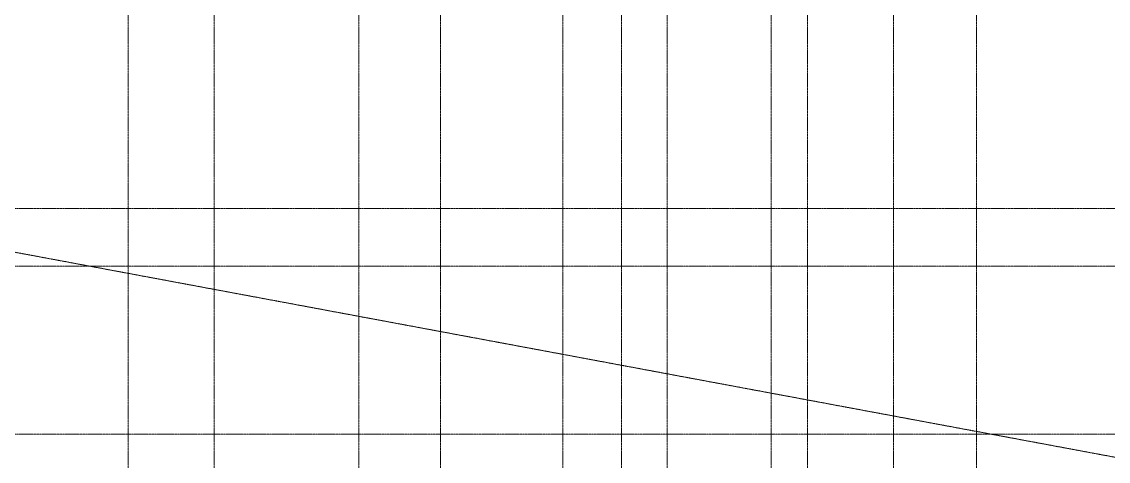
# Model space of a CAD drawing. Header units: inches. Extents: x -6295 to 241, y -496 to 3079.
# Drawn here: x -2546 to -1472, y 1090 to 1525 of the extents above; entities that cross this region are included whole.
import ezdxf

# ---------------------------------------------------------------- set-up
doc = ezdxf.new("R2010")
doc.units = ezdxf.units.IN
doc.header["$MEASUREMENT"] = 0
doc.linetypes.add('Grid Line', pattern=[0.875, 0.5, -0.125, 0.125, -0.125])
doc.layers.add('S-GRID', color=1, linetype='Continuous', lineweight=9)

msp = doc.modelspace()

# ---------------------------------------------------------------- linework, layer by layer
at = {"layer": 'S-GRID', "linetype": 'Grid Line'}
for p, q in [((-2441, 1771.7), (-2441, -484.3)), ((-2356, 1771.7), (-2356, -484.3)), ((-2213, 1771.7), (-2213, -484.3)), ((-2132, 1771.7), (-2132, -484.3)), ((-2011, 1771.7), (-2011, -484.3)), ((-1953, 1771.7), (-1953, -484.3)), ((-1908, 1771.7), (-1908, -484.3)), ((-1805, 1771.7), (-1805, -484.3)), ((-1769, 1771.7), (-1769, -484.3)), ((-1684, 1771.7), (-1684, -484.3)), ((-1602, 1771.7), (-1602, -484.3)), ((-3580, 1488.3), (228, 778.5)), ((-3666.4, 1340), (228, 1340)), ((-3666.4, 1283), (228, 1283)), ((-3666.4, 1117), (228, 1117))]:
    msp.add_line(p, q, dxfattribs=at)

doc.saveas('drawing.dxf')
